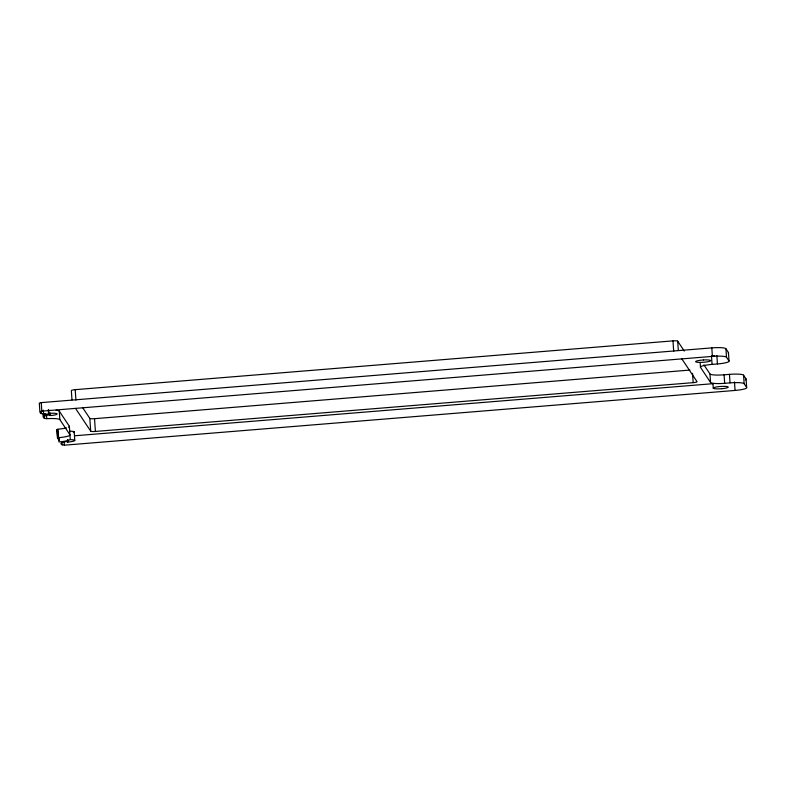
<?xml version="1.0" encoding="UTF-8"?>
<svg xmlns="http://www.w3.org/2000/svg" width="786" height="786" viewBox="0 0 786 786"><rect width="100%" height="100%" fill="white"/><g stroke="black" fill="none" stroke-linecap="round" stroke-linejoin="round"><path stroke-width="1.18" d="M59.117 440.258L57.506 438.097L60.335 437.517A12.949 1.985 -3.9 0 0 69.934 434.766L59.854 419.636A12.949 1.985 -3.9 0 0 47.769 418.653C38.966 418.771 44.871 413.524 51.512 415.48A7.555 1.159 -3.9 0 0 57.152 413.868A7.555 1.159 -3.9 0 0 50.058 413.298C49.223 415.096 35.154 413.652 41.815 411.137L712.391 356.392A12.949 1.985 -3.9 0 1 726.5 357.237L729.025 361.02A12.949 1.985 -3.9 0 1 717.431 363.957L712.067 364.399A12.949 1.985 -3.9 0 0 700.473 367.337L700.139 362.474M66.486 427.898A12.949 1.985 -3.9 0 1 59.756 429.009L56.926 429.588L57.506 438.097M729.025 361.02L728.445 352.511L725.92 348.729A12.949 1.985 -3.9 0 0 711.811 347.884L41.236 402.619L39.3 403.11L39.88 411.618M703.932 364.881L709.974 373.959A12.949 1.985 -3.9 0 0 724.093 374.804L729.447 374.362A12.949 1.985 -3.9 0 1 743.566 375.207L746.081 378.99L746.661 387.498A12.949 1.985 -3.9 0 1 735.067 390.445L64.383 445.181C56.032 443.844 64.855 440.563 69.139 441.948A7.555 1.159 -3.9 0 0 74.778 440.573A7.555 1.159 -3.9 0 0 70.622 439.688M71.978 399.936L71.349 390.652A4.313 0.658 -3.9 0 1 75.21 389.669L672.983 340.878A4.313 0.658 -3.9 0 1 677.689 341.153L684.282 351.067M714.7 355.626L711.487 355.891L712.067 364.399M82.569 407.502L89.83 418.398A4.313 0.658 -3.9 0 0 94.536 418.683L689.853 370.078M75.515 408.376L90.695 431.16A4.313 0.658 -3.9 0 0 95.401 431.445L693.173 382.644A4.313 0.658 -3.9 0 0 697.035 381.662L681.855 358.878M74.817 435.768L713.678 383.627M700.473 367.337L710.554 382.468A12.949 1.985 -3.9 0 0 724.672 383.313L730.027 382.88A12.949 1.985 -3.9 0 1 744.145 383.715L746.661 387.498M56.081 410.213A12.949 1.985 -3.9 0 1 59.274 411.127L69.355 426.258L70.229 439.02A12.949 1.985 -3.9 0 1 60.63 441.771L58.93 441.948L58.056 429.185M743.566 375.207L744.145 383.715M734.488 381.937L735.067 390.445M729.447 374.362L730.027 382.88M725.92 348.729L726.5 357.237M724.093 374.804L724.672 383.313M716.852 355.449L717.431 363.957M711.811 347.884L712.391 356.392M712.931 383.372L713.266 388.235M709.974 373.959L710.554 382.468M692.535 373.36L693.173 382.644M677.689 341.153L678.318 350.438M672.983 340.878L673.69 351.322M94.536 418.683L95.401 431.445M89.83 418.398L90.695 431.16M75.21 389.669L75.928 400.113M74.198 431.828L74.778 440.337M67.851 439.62L68.009 442.056M67.468 439.659L67.635 442.086M64.138 441.536L64.383 445.181M61.966 442.597L62.133 445.033M59.274 411.127L59.854 419.636M58.714 437.714L58.881 440.15M57.407 429.313L57.987 437.822M57.014 429.451L57.594 437.959M50.216 413.151L50.383 415.578M49.842 413.181L50.009 415.617M48.673 409.732L48.919 413.387M48.29 409.761L48.535 413.407M46.502 415.057L46.747 418.702M44.9 413.583L45.067 416.02M44.252 414.91L44.497 418.555M43.348 410.164L43.603 413.819M42.965 414.075L43.132 416.501M41.236 402.619L41.815 411.137M41.078 411.245L41.245 413.672M728.445 352.511A12.949 1.985 -3.9 0 1 728.2 353.14M746.081 378.99A12.949 1.985 -3.9 0 1 745.256 379.962M69.355 426.258A12.949 1.985 -3.9 0 1 68.529 427.23M70.042 431.18A7.555 1.159 -3.9 0 1 73.275 432.575M703.529 359.949L702.006 360.067A7.555 1.159 -3.9 0 0 695.738 361.855L696.19 362.051A7.555 1.159 -3.9 0 0 704.983 362.14A7.555 1.159 -3.9 0 0 710.623 360.528A7.555 1.159 -3.9 0 0 703.529 359.949M721.872 388.697L720.349 388.805A7.555 1.159 -3.9 0 1 714.189 387.488A7.555 1.159 -3.9 0 1 726.962 386.555A7.555 1.159 -3.9 0 1 721.872 388.697"/></g></svg>
